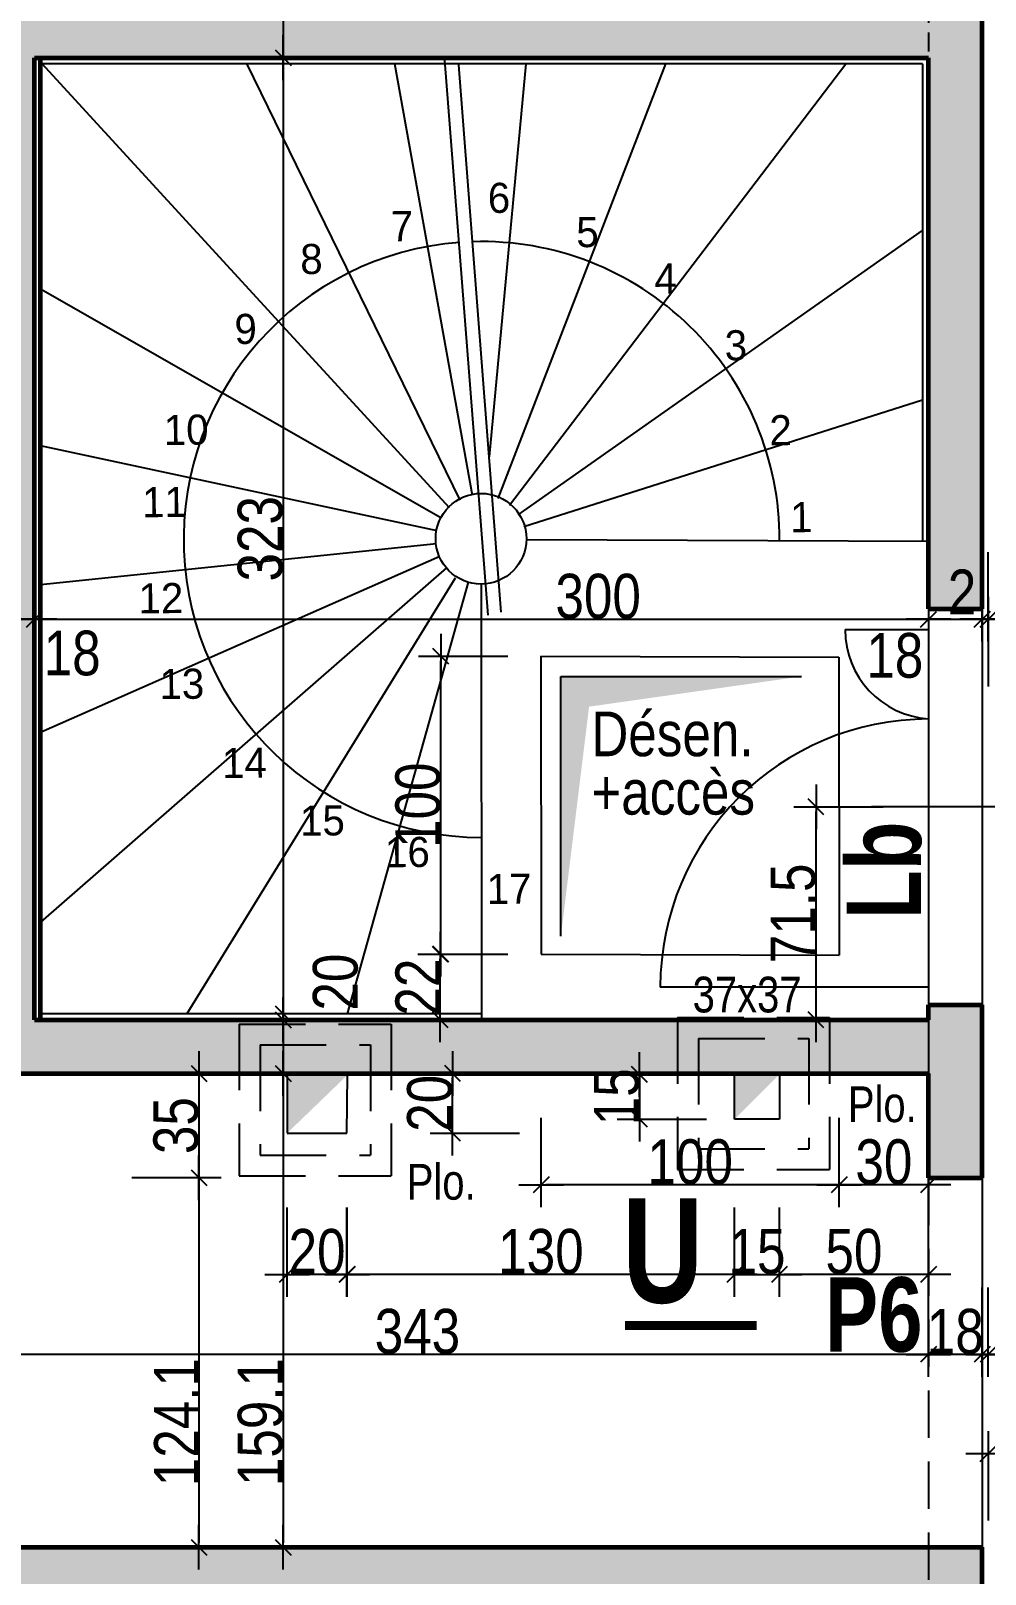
# Model space of a CAD drawing. Header units: millimetres. Extents: x 7120 to 15038, y -9128 to -4928.
# Drawn here: x 10849 to 11170, y -6697 to -6179 of the extents above; entities that cross this region are included whole.
import ezdxf
from ezdxf.enums import TextEntityAlignment as Align

# ---------------------------------------------------------------- set-up
doc = ezdxf.new("R2010")
doc.units = ezdxf.units.MM
doc.linetypes.add('CACHE2', pattern=[4.7625, 3.175, -1.5875])
for name, color, linetype in [('01_cote_gen', 4, 'Continuous'), ('01_linteaux', 2, 'Continuous'), ('01_poch_murs', 253, 'Continuous'), ('01_poch_poteaux', 250, 'Continuous'), ('01_resv', 32, 'Continuous'), ('01_texte', 230, 'Continuous'), ('AA_COTES', 2, 'Continuous')]:
    doc.layers.add(name, color=color, linetype=linetype)
doc.layers.add('01_murs_coup', color=5, linetype='Continuous', lineweight=60)
doc.styles.add('ARIAL NA', font='ARIALN.TTF')
doc.styles.add('Century Gothic', font='GOTHIC.TTF')
doc.styles.add('impact', font='impact.ttf')
doc.styles.add('MATTE_TXT', font='arial.ttf')
doc.styles.add('STYLE2', font='ARIALN.TTF')
doc.dimstyles.new('JB50', dxfattribs={"dimscale": 0.1, "dimtxt": 150, "dimasz": 15, "dimexe": 0.1, "dimexo": 0.1, "dimgap": 0.09, "dimtad": 1, "dimdec": 1, "dimdsep": 46, "dimtxsty": 'STYLE2', "dimblk1": 'BOND_G', "dimblk2": 'BOND_D', "dimsah": 1, "dimcen": 1.5, "dimdle": 0.01, "dimse1": 1, "dimse2": 1, "dimclrd": 4, "dimclre": 2, "dimclrt": 6, "dimazin": 2, "dimtfac": 2.333333, "dimtdec": 1, "dimtix": 1, "dimtmove": 2, "dimatfit": 3, "dimldrblk": 'BOND_G', "dimfxl": 1, "dimtolj": 1, "dimtzin": 0, "dimarcsym": 0})

# ---------------------------------------------------------------- blocks, each defined once
blk = doc.blocks.new('BOND_G')
at = {"layer": 'AA_COTES', "color": 0}
for p, q in [((0, -5), (0, 15)), ((5, 0), (-5, 0)), ((1.77, 1.77), (-1.77, -1.77))]:
    blk.add_line(p, q, dxfattribs=at)
blk = doc.blocks.new('BOND_D')
at = {"layer": 'AA_COTES', "color": 0}
for p, q in [((0, 5), (0, -15)), ((5, 0), (-5, 0)), ((-1.77, -1.77), (1.77, 1.77))]:
    blk.add_line(p, q, dxfattribs=at)
blk = doc.blocks.new('*D30')
at = {"layer": '01_cote_gen', "color": 4, "lineweight": -2, "transparency": 16777216}
blk.add_line((10834.13, -6376.48), (10849.13, -6376.48), dxfattribs=at)
at = {"layer": 'DEFPOINTS', "color": 0}
for p in [(10850.63, -6376.48), (10832.63, -6421.9), (10850.63, -6421.9)]:
    blk.add_point(p, dxfattribs=at)
at = {"layer": '01_cote_gen', "color": 4, "lineweight": -2, "transparency": 16777216, "xscale": 1.5, "yscale": 1.5, "zscale": 1.5, "rotation": 180}
blk.add_blockref('BOND_G', (10832.63, -6376.48), dxfattribs=at)
at = {"layer": '01_cote_gen', "color": 4, "lineweight": -2, "transparency": 16777216, "xscale": 1.5, "yscale": 1.5, "zscale": 1.5}
blk.add_blockref('BOND_D', (10850.63, -6376.48), dxfattribs=at)
at = {"layer": '01_cote_gen', "color": 6, "transparency": 16777216, "insert": (10863.27, -6387.89), "char_height": 15, "attachment_point": 5, "style": 'STYLE2'}
blk.add_mtext('\\A1;18', dxfattribs=at)
blk = doc.blocks.new('*D31')
at = {"layer": '01_cote_gen', "color": 4, "lineweight": -2, "transparency": 16777216}
blk.add_line((10852.13, -6376.48), (11149.13, -6376.48), dxfattribs=at)
at = {"layer": 'DEFPOINTS', "color": 0}
for p in [(10850.63, -6349.44), (11150.63, -6360.62), (11150.63, -6376.48)]:
    blk.add_point(p, dxfattribs=at)
at = {"layer": '01_cote_gen', "color": 4, "lineweight": -2, "transparency": 16777216, "xscale": 1.5, "yscale": 1.5, "zscale": 1.5, "rotation": 180}
blk.add_blockref('BOND_G', (10850.63, -6376.48), dxfattribs=at)
at = {"layer": '01_cote_gen', "color": 4, "lineweight": -2, "transparency": 16777216, "xscale": 1.5, "yscale": 1.5, "zscale": 1.5}
blk.add_blockref('BOND_D', (11150.63, -6376.48), dxfattribs=at)
at = {"layer": '01_cote_gen', "color": 6, "transparency": 16777216, "insert": (11039.78, -6368.81), "char_height": 15, "attachment_point": 5, "style": 'STYLE2'}
blk.add_mtext('\\A1;300', dxfattribs=at)
blk = doc.blocks.new('*D32')
at = {"layer": '01_cote_gen', "color": 4, "lineweight": -2, "transparency": 16777216}
blk.add_line((11152.13, -6376.48), (11167.13, -6376.48), dxfattribs=at)
at = {"layer": 'DEFPOINTS', "color": 0}
for p in [(11150.63, -6350.2), (11168.63, -6350.2), (11168.63, -6376.48)]:
    blk.add_point(p, dxfattribs=at)
at = {"layer": '01_cote_gen', "color": 4, "lineweight": -2, "transparency": 16777216, "xscale": 1.5, "yscale": 1.5, "zscale": 1.5, "rotation": 180}
blk.add_blockref('BOND_G', (11150.63, -6376.48), dxfattribs=at)
at = {"layer": '01_cote_gen', "color": 4, "lineweight": -2, "transparency": 16777216, "xscale": 1.5, "yscale": 1.5, "zscale": 1.5}
blk.add_blockref('BOND_D', (11168.63, -6376.48), dxfattribs=at)
at = {"layer": '01_cote_gen', "color": 6, "transparency": 16777216, "insert": (11139.32, -6388.69), "char_height": 15, "attachment_point": 5, "style": 'STYLE2'}
blk.add_mtext('\\A1;18', dxfattribs=at)
blk = doc.blocks.new('*D33')
at = {"layer": '01_cote_gen', "color": 4, "lineweight": -2, "transparency": 16777216}
for p, q in [((11167.13, -6376.48), (11165.63, -6376.48)), ((11168.63, -6376.48), (11170.63, -6376.48)), ((11172.13, -6376.48), (11173.63, -6376.48))]:
    blk.add_line(p, q, dxfattribs=at)
at = {"layer": 'DEFPOINTS', "color": 0}
for p in [(11168.63, -6344.06), (11170.63, -6344.06), (11170.63, -6376.48)]:
    blk.add_point(p, dxfattribs=at)
at = {"layer": '01_cote_gen', "color": 4, "lineweight": -2, "transparency": 16777216, "xscale": 1.5, "yscale": 1.5, "zscale": 1.5}
blk.add_blockref('BOND_G', (11168.63, -6376.48), dxfattribs=at)
at = {"layer": '01_cote_gen', "color": 4, "lineweight": -2, "transparency": 16777216, "xscale": 1.5, "yscale": 1.5, "zscale": 1.5, "rotation": 180}
blk.add_blockref('BOND_D', (11170.63, -6376.48), dxfattribs=at)
at = {"layer": '01_cote_gen', "color": 6, "transparency": 16777216, "insert": (11161.87, -6367.28), "char_height": 15, "attachment_point": 5, "style": 'STYLE2'}
blk.add_mtext('\\A1;2', dxfattribs=at)
blk = doc.blocks.new('*D34')
at = {"layer": '01_cote_gen', "color": 4, "lineweight": -2, "transparency": 16777216}
blk.add_line((11172.13, -6376.48), (11187.13, -6376.48), dxfattribs=at)
at = {"layer": 'DEFPOINTS', "color": 0}
for p in [(11170.63, -6336.09), (11188.63, -6336.09), (11188.63, -6376.48)]:
    blk.add_point(p, dxfattribs=at)
at = {"layer": '01_cote_gen', "color": 4, "lineweight": -2, "transparency": 16777216, "xscale": 1.5, "yscale": 1.5, "zscale": 1.5, "rotation": 180}
blk.add_blockref('BOND_G', (11170.63, -6376.48), dxfattribs=at)
at = {"layer": '01_cote_gen', "color": 4, "lineweight": -2, "transparency": 16777216, "xscale": 1.5, "yscale": 1.5, "zscale": 1.5}
blk.add_blockref('BOND_D', (11188.63, -6376.48), dxfattribs=at)
at = {"layer": '01_cote_gen', "color": 6, "transparency": 16777216, "insert": (11201.32, -6388.28), "char_height": 15, "attachment_point": 5, "style": 'STYLE2'}
blk.add_mtext('\\A1;18', dxfattribs=at)
blk = doc.blocks.new('*D84')
at = {"layer": '01_cote_gen', "color": 4, "lineweight": -2, "transparency": 16777216}
blk.add_line((11112.9, -6509.44), (11112.9, -6440.94), dxfattribs=at)
at = {"layer": 'DEFPOINTS', "color": 0}
for p in [(11112.9, -6439.44), (11131.49, -6439.44), (11128.32, -6510.94)]:
    blk.add_point(p, dxfattribs=at)
at = {"layer": '01_cote_gen', "color": 4, "lineweight": -2, "transparency": 16777216, "xscale": 1.5, "yscale": 1.5, "zscale": 1.5}
for name, p, rotation in [('BOND_D', (11112.9, -6439.44), 90), ('BOND_G', (11112.9, -6510.94), 270)]:
    blk.add_blockref(name, p, dxfattribs=dict(at, rotation=rotation))
at = {"layer": '01_cote_gen', "color": 6, "transparency": 16777216, "insert": (11105.24, -6475.19), "char_height": 15, "attachment_point": 5, "rotation": 90, "style": 'STYLE2'}
blk.add_mtext('\\A1;71.5', dxfattribs=at)
blk = doc.blocks.new('*D107')
at = {"layer": '01_cote_gen', "color": 4, "lineweight": -2, "transparency": 16777216}
blk.add_line((10905.8, -6530.44), (10905.8, -6562.44), dxfattribs=at)
at = {"layer": 'DEFPOINTS', "color": 0}
for p in [(10779.54, -6528.94), (10779.54, -6563.94), (10905.8, -6563.94)]:
    blk.add_point(p, dxfattribs=at)
at = {"layer": '01_cote_gen', "color": 4, "lineweight": -2, "transparency": 16777216, "xscale": 1.5, "yscale": 1.5, "zscale": 1.5}
for name, p, rotation in [('BOND_G', (10905.8, -6528.94), 90), ('BOND_D', (10905.8, -6563.94), 270)]:
    blk.add_blockref(name, p, dxfattribs=dict(at, rotation=rotation))
at = {"layer": '01_cote_gen', "color": 6, "transparency": 16777216, "insert": (10898.13, -6546.44), "char_height": 15, "attachment_point": 5, "rotation": 90, "style": 'STYLE2'}
blk.add_mtext('\\A1;35', dxfattribs=at)
blk = doc.blocks.new('*D108')
at = {"layer": '01_cote_gen', "color": 4, "lineweight": -2, "transparency": 16777216}
blk.add_line((10934.09, -6510.44), (10934.09, -6527.44), dxfattribs=at)
at = {"layer": 'DEFPOINTS', "color": 0}
for p in [(10955.54, -6508.94), (10934.09, -6528.94), (10955.54, -6528.94)]:
    blk.add_point(p, dxfattribs=at)
at = {"layer": '01_cote_gen', "color": 4, "lineweight": -2, "transparency": 16777216, "xscale": 1.5, "yscale": 1.5, "zscale": 1.5}
for name, p, rotation in [('BOND_G', (10934.09, -6508.94), 90), ('BOND_D', (10934.09, -6528.94), 270)]:
    blk.add_blockref(name, p, dxfattribs=dict(at, rotation=rotation))
at = {"layer": '01_cote_gen', "color": 6, "transparency": 16777216, "insert": (10951.65, -6498.26), "char_height": 15, "attachment_point": 5, "rotation": 90, "style": 'STYLE2'}
blk.add_mtext('\\A1;20', dxfattribs=at)
blk = doc.blocks.new('*D109')
at = {"layer": '01_cote_gen', "color": 4, "lineweight": -2, "transparency": 16777216}
blk.add_line((10934.09, -6189.44), (10934.09, -6509.44), dxfattribs=at)
at = {"layer": 'DEFPOINTS', "color": 0}
for p in [(11150.63, -6187.94), (10934.09, -6510.94), (11048.06, -6510.94)]:
    blk.add_point(p, dxfattribs=at)
at = {"layer": '01_cote_gen', "color": 4, "lineweight": -2, "transparency": 16777216, "xscale": 1.5, "yscale": 1.5, "zscale": 1.5}
for name, p, rotation in [('BOND_G', (10934.09, -6187.94), 90), ('BOND_D', (10934.09, -6510.94), 270)]:
    blk.add_blockref(name, p, dxfattribs=dict(at, rotation=rotation))
at = {"layer": '01_cote_gen', "color": 6, "transparency": 16777216, "insert": (10926.42, -6349.44), "char_height": 15, "attachment_point": 5, "rotation": 90, "style": 'STYLE2'}
blk.add_mtext('\\A1;323', dxfattribs=at)
blk = doc.blocks.new('*D110')
at = {"layer": '01_cote_gen', "color": 4, "lineweight": -2, "transparency": 16777216}
blk.add_line((10934.09, -6171.44), (10934.09, -6186.44), dxfattribs=at)
at = {"layer": 'DEFPOINTS', "color": 0}
for p in [(11150.63, -6169.94), (10934.09, -6187.94), (11150.63, -6187.94)]:
    blk.add_point(p, dxfattribs=at)
at = {"layer": '01_cote_gen', "color": 4, "lineweight": -2, "transparency": 16777216, "xscale": 1.5, "yscale": 1.5, "zscale": 1.5}
for name, p, rotation in [('BOND_G', (10934.09, -6169.94), 90), ('BOND_D', (10934.09, -6187.94), 270)]:
    blk.add_blockref(name, p, dxfattribs=dict(at, rotation=rotation))
at = {"layer": '01_cote_gen', "color": 6, "transparency": 16777216, "insert": (10945.81, -6158.88), "char_height": 15, "attachment_point": 5, "rotation": 90, "style": 'STYLE2'}
blk.add_mtext('\\A1;18', dxfattribs=at)
blk = doc.blocks.new('*D415')
at = {"layer": '01_cote_gen', "color": 4, "lineweight": -2, "transparency": 16777216}
blk.add_line((10934.09, -6530.44), (10934.09, -6686.5), dxfattribs=at)
at = {"layer": 'DEFPOINTS', "color": 0}
for p in [(10921.57, -6528.94), (10929.82, -6688), (10934.09, -6688)]:
    blk.add_point(p, dxfattribs=at)
at = {"layer": '01_cote_gen', "color": 4, "lineweight": -2, "transparency": 16777216, "xscale": 1.5, "yscale": 1.5, "zscale": 1.5}
for name, p, rotation in [('BOND_G', (10934.09, -6528.94), 90), ('BOND_D', (10934.09, -6688), 270)]:
    blk.add_blockref(name, p, dxfattribs=dict(at, rotation=rotation))
at = {"layer": '01_cote_gen', "color": 6, "transparency": 16777216, "insert": (10926.42, -6645.95), "char_height": 15, "attachment_point": 5, "rotation": 90, "style": 'STYLE2'}
blk.add_mtext('\\A1;159.1', dxfattribs=at)
blk = doc.blocks.new('*D416')
at = {"layer": '01_cote_gen', "color": 4, "lineweight": -2, "transparency": 16777216}
blk.add_line((10905.8, -6565.44), (10905.8, -6686.5), dxfattribs=at)
at = {"layer": 'DEFPOINTS', "color": 0}
for p in [(10893.28, -6563.94), (10901.14, -6688), (10905.8, -6688)]:
    blk.add_point(p, dxfattribs=at)
at = {"layer": '01_cote_gen', "color": 4, "lineweight": -2, "transparency": 16777216, "xscale": 1.5, "yscale": 1.5, "zscale": 1.5}
for name, p, rotation in [('BOND_G', (10905.8, -6563.94), 90), ('BOND_D', (10905.8, -6688), 270)]:
    blk.add_blockref(name, p, dxfattribs=dict(at, rotation=rotation))
at = {"layer": '01_cote_gen', "color": 6, "transparency": 16777216, "insert": (10898.26, -6645.98), "char_height": 15, "attachment_point": 5, "rotation": 90, "style": 'STYLE2'}
blk.add_mtext('\\A1;124.1', dxfattribs=at)
blk = doc.blocks.new('*D428')
at = {"layer": '01_cote_gen', "color": 4, "lineweight": -2, "transparency": 16777216}
blk.add_line((11172.13, -6656.54), (11493.13, -6656.54), dxfattribs=at)
at = {"layer": 'DEFPOINTS', "color": 0}
for p in [(11170.63, -6656.54), (11494.63, -6656.54), (11494.63, -6656.54)]:
    blk.add_point(p, dxfattribs=at)
at = {"layer": '01_cote_gen', "color": 4, "lineweight": -2, "transparency": 16777216, "xscale": 1.5, "yscale": 1.5, "zscale": 1.5, "rotation": 180}
blk.add_blockref('BOND_G', (11170.63, -6656.54), dxfattribs=at)
at = {"layer": '01_cote_gen', "color": 4, "lineweight": -2, "transparency": 16777216, "xscale": 1.5, "yscale": 1.5, "zscale": 1.5}
blk.add_blockref('BOND_D', (11494.63, -6656.54), dxfattribs=at)
at = {"layer": '01_cote_gen', "color": 6, "transparency": 16777216, "insert": (11332.63, -6648.87), "char_height": 15, "attachment_point": 5, "style": 'STYLE2'}
blk.add_mtext('\\A1;324', dxfattribs=at)
blk = doc.blocks.new('*D431')
at = {"layer": '01_cote_gen', "color": 4, "lineweight": -2, "transparency": 16777216}
blk.add_line((11497.13, -6623.23), (11172.13, -6623.23), dxfattribs=at)
at = {"layer": 'DEFPOINTS', "color": 0}
for p in [(11498.63, -6589.45), (11170.63, -6600.67), (11170.63, -6623.23)]:
    blk.add_point(p, dxfattribs=at)
at = {"layer": '01_cote_gen', "color": 4, "lineweight": -2, "transparency": 16777216, "xscale": 1.5, "yscale": 1.5, "zscale": 1.5, "rotation": 180}
blk.add_blockref('BOND_D', (11170.63, -6623.23), dxfattribs=at)
at = {"layer": '01_cote_gen', "color": 4, "lineweight": -2, "transparency": 16777216, "xscale": 1.5, "yscale": 1.5, "zscale": 1.5}
blk.add_blockref('BOND_G', (11498.63, -6623.23), dxfattribs=at)
at = {"layer": '01_cote_gen', "color": 6, "transparency": 16777216, "insert": (11334.63, -6615.56), "char_height": 15, "attachment_point": 5, "style": 'STYLE2'}
blk.add_mtext('\\A1;328', dxfattribs=at)
blk = doc.blocks.new('*D432')
at = {"layer": '01_cote_gen', "color": 4, "lineweight": -2, "transparency": 16777216}
blk.add_line((11167.13, -6623.23), (11152.13, -6623.23), dxfattribs=at)
at = {"layer": 'DEFPOINTS', "color": 0}
for p in [(11150.63, -6563.94), (11168.63, -6585.3), (11150.63, -6623.23)]:
    blk.add_point(p, dxfattribs=at)
at = {"layer": '01_cote_gen', "color": 4, "lineweight": -2, "transparency": 16777216, "xscale": 1.5, "yscale": 1.5, "zscale": 1.5, "rotation": 180}
blk.add_blockref('BOND_D', (11150.63, -6623.23), dxfattribs=at)
at = {"layer": '01_cote_gen', "color": 4, "lineweight": -2, "transparency": 16777216, "xscale": 1.5, "yscale": 1.5, "zscale": 1.5}
blk.add_blockref('BOND_G', (11168.63, -6623.23), dxfattribs=at)
at = {"layer": '01_cote_gen', "color": 6, "transparency": 16777216, "insert": (11159.63, -6615.56), "char_height": 15, "attachment_point": 5, "style": 'STYLE2'}
blk.add_mtext('\\A1;18', dxfattribs=at)
blk = doc.blocks.new('*D433')
at = {"layer": '01_cote_gen', "color": 4, "lineweight": -2, "transparency": 16777216}
blk.add_line((11149.13, -6623.23), (10809.13, -6623.23), dxfattribs=at)
at = {"layer": 'DEFPOINTS', "color": 0}
for p in [(10807.63, -6563.94), (11150.63, -6563.94), (10807.63, -6623.23)]:
    blk.add_point(p, dxfattribs=at)
at = {"layer": '01_cote_gen', "color": 4, "lineweight": -2, "transparency": 16777216, "xscale": 1.5, "yscale": 1.5, "zscale": 1.5, "rotation": 180}
blk.add_blockref('BOND_D', (10807.63, -6623.23), dxfattribs=at)
at = {"layer": '01_cote_gen', "color": 4, "lineweight": -2, "transparency": 16777216, "xscale": 1.5, "yscale": 1.5, "zscale": 1.5}
blk.add_blockref('BOND_G', (11150.63, -6623.23), dxfattribs=at)
at = {"layer": '01_cote_gen', "color": 6, "transparency": 16777216, "insert": (10979.13, -6615.56), "char_height": 15, "attachment_point": 5, "style": 'STYLE2'}
blk.add_mtext('\\A1;343', dxfattribs=at)
blk = doc.blocks.new('*D606')
at = {"layer": '01_cote_gen', "color": 4, "lineweight": -2, "transparency": 16777216}
blk.add_line((10986.79, -6509.44), (10986.79, -6490.42), dxfattribs=at)
at = {"layer": 'DEFPOINTS', "color": 0}
for p in [(10986.79, -6488.92), (11242.13, -6488.92), (11242.06, -6510.94)]:
    blk.add_point(p, dxfattribs=at)
at = {"layer": '01_cote_gen', "color": 4, "lineweight": -2, "transparency": 16777216, "xscale": 1.5, "yscale": 1.5, "zscale": 1.5}
for name, p, rotation in [('BOND_D', (10986.79, -6488.92), 90), ('BOND_G', (10986.79, -6510.94), 270)]:
    blk.add_blockref(name, p, dxfattribs=dict(at, rotation=rotation))
at = {"layer": '01_cote_gen', "color": 6, "transparency": 16777216, "insert": (10979.25, -6499.93), "char_height": 15, "attachment_point": 5, "rotation": 90, "style": 'STYLE2'}
blk.add_mtext('\\A1;22', dxfattribs=at)
blk = doc.blocks.new('*D607')
at = {"layer": '01_cote_gen', "color": 4, "lineweight": -2, "transparency": 16777216}
blk.add_line((10986.99, -6487.38), (10986.99, -6390.38), dxfattribs=at)
at = {"layer": 'DEFPOINTS', "color": 0}
for p in [(10986.99, -6388.88), (11233, -6388.88), (11233.14, -6488.88)]:
    blk.add_point(p, dxfattribs=at)
at = {"layer": '01_cote_gen', "color": 4, "lineweight": -2, "transparency": 16777216, "xscale": 1.5, "yscale": 1.5, "zscale": 1.5}
for name, p, rotation in [('BOND_D', (10986.99, -6388.88), 90), ('BOND_G', (10986.99, -6488.88), 270)]:
    blk.add_blockref(name, p, dxfattribs=dict(at, rotation=rotation))
at = {"layer": '01_cote_gen', "color": 6, "transparency": 16777216, "insert": (10979.32, -6438.88), "char_height": 15, "attachment_point": 5, "rotation": 90, "style": 'STYLE2'}
blk.add_mtext('\\A1;100', dxfattribs=at)
blk = doc.blocks.new('*D608')
at = {"layer": '01_cote_gen', "color": 4, "lineweight": -2, "transparency": 16777216}
blk.add_line((11149.13, -6566.31), (11122.17, -6566.31), dxfattribs=at)
at = {"layer": 'DEFPOINTS', "color": 0}
for p in [(11120.67, -6489.24), (11150.63, -6528.94), (11120.67, -6566.31)]:
    blk.add_point(p, dxfattribs=at)
at = {"layer": '01_cote_gen', "color": 4, "lineweight": -2, "transparency": 16777216, "xscale": 1.5, "yscale": 1.5, "zscale": 1.5, "rotation": 180}
blk.add_blockref('BOND_D', (11120.67, -6566.31), dxfattribs=at)
at = {"layer": '01_cote_gen', "color": 4, "lineweight": -2, "transparency": 16777216, "xscale": 1.5, "yscale": 1.5, "zscale": 1.5}
blk.add_blockref('BOND_G', (11150.63, -6566.31), dxfattribs=at)
at = {"layer": '01_cote_gen', "color": 6, "transparency": 16777216, "insert": (11135.65, -6558.64), "char_height": 15, "attachment_point": 5, "style": 'STYLE2'}
blk.add_mtext('\\A1;30', dxfattribs=at)
blk = doc.blocks.new('*D609')
at = {"layer": '01_cote_gen', "color": 4, "lineweight": -2, "transparency": 16777216}
blk.add_line((11119.17, -6566.31), (11022.17, -6566.31), dxfattribs=at)
at = {"layer": 'DEFPOINTS', "color": 0}
for p in [(11020.67, -6486.73), (11120.67, -6486.59), (11020.67, -6566.31)]:
    blk.add_point(p, dxfattribs=at)
at = {"layer": '01_cote_gen', "color": 4, "lineweight": -2, "transparency": 16777216, "xscale": 1.5, "yscale": 1.5, "zscale": 1.5, "rotation": 180}
blk.add_blockref('BOND_D', (11020.67, -6566.31), dxfattribs=at)
at = {"layer": '01_cote_gen', "color": 4, "lineweight": -2, "transparency": 16777216, "xscale": 1.5, "yscale": 1.5, "zscale": 1.5}
blk.add_blockref('BOND_G', (11120.67, -6566.31), dxfattribs=at)
at = {"layer": '01_cote_gen', "color": 6, "transparency": 16777216, "insert": (11070.67, -6558.64), "char_height": 15, "attachment_point": 5, "style": 'STYLE2'}
blk.add_mtext('\\A1;100', dxfattribs=at)
blk = doc.blocks.new('*D696')
at = {"layer": '01_cote_gen', "color": 4, "lineweight": -2, "transparency": 16777216}
blk.add_line((11149.13, -6596.41), (11102.08, -6596.41), dxfattribs=at)
at = {"layer": 'DEFPOINTS', "color": 0}
for p in [(11100.58, -6538.55), (11150.63, -6538.55), (11100.58, -6596.41)]:
    blk.add_point(p, dxfattribs=at)
at = {"layer": '01_cote_gen', "color": 4, "lineweight": -2, "transparency": 16777216, "xscale": 1.5, "yscale": 1.5, "zscale": 1.5, "rotation": 180}
blk.add_blockref('BOND_D', (11100.58, -6596.41), dxfattribs=at)
at = {"layer": '01_cote_gen', "color": 4, "lineweight": -2, "transparency": 16777216, "xscale": 1.5, "yscale": 1.5, "zscale": 1.5}
blk.add_blockref('BOND_G', (11150.63, -6596.41), dxfattribs=at)
at = {"layer": '01_cote_gen', "color": 6, "transparency": 16777216, "insert": (11125.61, -6588.74), "char_height": 15, "attachment_point": 5, "style": 'STYLE2'}
blk.add_mtext('\\A1;50', dxfattribs=at)
blk = doc.blocks.new('*D697')
at = {"layer": '01_cote_gen', "color": 4, "lineweight": -2, "transparency": 16777216}
for p, q in [((11084.08, -6596.41), (11082.58, -6596.41)), ((11085.58, -6596.41), (11100.58, -6596.41)), ((11102.08, -6596.41), (11103.58, -6596.41))]:
    blk.add_line(p, q, dxfattribs=at)
at = {"layer": 'DEFPOINTS', "color": 0}
for p in [(11085.58, -6544.28), (11100.58, -6544.28), (11100.58, -6596.41)]:
    blk.add_point(p, dxfattribs=at)
at = {"layer": '01_cote_gen', "color": 4, "lineweight": -2, "transparency": 16777216, "xscale": 1.5, "yscale": 1.5, "zscale": 1.5}
blk.add_blockref('BOND_G', (11085.58, -6596.41), dxfattribs=at)
at = {"layer": '01_cote_gen', "color": 4, "lineweight": -2, "transparency": 16777216, "xscale": 1.5, "yscale": 1.5, "zscale": 1.5, "rotation": 180}
blk.add_blockref('BOND_D', (11100.58, -6596.41), dxfattribs=at)
at = {"layer": '01_cote_gen', "color": 6, "transparency": 16777216, "insert": (11093.08, -6588.74), "char_height": 15, "attachment_point": 5, "style": 'STYLE2'}
blk.add_mtext('\\A1;15', dxfattribs=at)
blk = doc.blocks.new('*D698')
at = {"layer": '01_cote_gen', "color": 4, "lineweight": -2, "transparency": 16777216}
blk.add_line((11084.08, -6596.41), (10957.06, -6596.41), dxfattribs=at)
at = {"layer": 'DEFPOINTS', "color": 0}
for p in [(10955.56, -6539.16), (11085.58, -6544.28), (10955.56, -6596.41)]:
    blk.add_point(p, dxfattribs=at)
at = {"layer": '01_cote_gen', "color": 4, "lineweight": -2, "transparency": 16777216, "xscale": 1.5, "yscale": 1.5, "zscale": 1.5, "rotation": 180}
blk.add_blockref('BOND_D', (10955.56, -6596.41), dxfattribs=at)
at = {"layer": '01_cote_gen', "color": 4, "lineweight": -2, "transparency": 16777216, "xscale": 1.5, "yscale": 1.5, "zscale": 1.5}
blk.add_blockref('BOND_G', (11085.58, -6596.41), dxfattribs=at)
at = {"layer": '01_cote_gen', "color": 6, "transparency": 16777216, "insert": (11020.57, -6588.74), "char_height": 15, "attachment_point": 5, "style": 'STYLE2'}
blk.add_mtext('\\A1;130', dxfattribs=at)
blk = doc.blocks.new('*D699')
at = {"layer": '01_cote_gen', "color": 4, "lineweight": -2, "transparency": 16777216}
blk.add_line((10953.96, -6596.41), (10936.92, -6596.41), dxfattribs=at)
at = {"layer": 'DEFPOINTS', "color": 0}
for p in [(10935.42, -6548.96), (10955.46, -6548.96), (10935.42, -6596.41)]:
    blk.add_point(p, dxfattribs=at)
at = {"layer": '01_cote_gen', "color": 4, "lineweight": -2, "transparency": 16777216, "xscale": 1.5, "yscale": 1.5, "zscale": 1.5, "rotation": 180}
blk.add_blockref('BOND_D', (10935.42, -6596.41), dxfattribs=at)
at = {"layer": '01_cote_gen', "color": 4, "lineweight": -2, "transparency": 16777216, "xscale": 1.5, "yscale": 1.5, "zscale": 1.5}
blk.add_blockref('BOND_G', (10955.46, -6596.41), dxfattribs=at)
at = {"layer": '01_cote_gen', "color": 6, "transparency": 16777216, "insert": (10945.44, -6588.74), "char_height": 15, "attachment_point": 5, "style": 'STYLE2'}
blk.add_mtext('\\A1;20', dxfattribs=at)
blk = doc.blocks.new('*D700')
at = {"layer": '01_cote_gen', "color": 4, "lineweight": -2, "transparency": 16777216}
for p, q in [((11053.63, -6527.78), (11053.63, -6526.28)), ((11053.63, -6529.28), (11053.63, -6544.28)), ((11053.63, -6545.78), (11053.63, -6547.28))]:
    blk.add_line(p, q, dxfattribs=at)
at = {"layer": 'DEFPOINTS', "color": 0}
for p in [(11085.58, -6529.28), (11053.63, -6544.28), (11085.58, -6544.28)]:
    blk.add_point(p, dxfattribs=at)
at = {"layer": '01_cote_gen', "color": 4, "lineweight": -2, "transparency": 16777216, "xscale": 1.5, "yscale": 1.5, "zscale": 1.5}
for name, p, rotation in [('BOND_G', (11053.63, -6529.28), 270), ('BOND_D', (11053.63, -6544.28), 90)]:
    blk.add_blockref(name, p, dxfattribs=dict(at, rotation=rotation))
at = {"layer": '01_cote_gen', "color": 6, "transparency": 16777216, "insert": (11045.96, -6536.78), "char_height": 15, "attachment_point": 5, "rotation": 90, "style": 'STYLE2'}
blk.add_mtext('\\A1;15', dxfattribs=at)
blk = doc.blocks.new('*D701')
at = {"layer": '01_cote_gen', "color": 4, "lineweight": -2, "transparency": 16777216}
blk.add_line((10990.93, -6547.46), (10990.93, -6530.44), dxfattribs=at)
at = {"layer": 'DEFPOINTS', "color": 0}
for p in [(10948.25, -6528.94), (10990.93, -6528.94), (10955.46, -6548.96)]:
    blk.add_point(p, dxfattribs=at)
at = {"layer": '01_cote_gen', "color": 4, "lineweight": -2, "transparency": 16777216, "xscale": 1.5, "yscale": 1.5, "zscale": 1.5}
for name, p, rotation in [('BOND_D', (10990.93, -6528.94), 90), ('BOND_G', (10990.93, -6548.96), 270)]:
    blk.add_blockref(name, p, dxfattribs=dict(at, rotation=rotation))
at = {"layer": '01_cote_gen', "color": 6, "transparency": 16777216, "insert": (10983.27, -6538.95), "char_height": 15, "attachment_point": 5, "rotation": 90, "style": 'STYLE2'}
blk.add_mtext('\\A1;20', dxfattribs=at)

msp = doc.modelspace()

# ---------------------------------------------------------------- hatches: boundary and pattern name
at = {"layer": '01_poch_murs'}
h = msp.add_hatch(color=256, dxfattribs=at)
h.dxf.hatch_style = 1
h.paths.add_polyline_path([(9867.63, -5836.96), (9756.63, -5836.96), (9756.63, -5852.96), (9867.63, -5852.96)])
h.paths.add_polyline_path([(10150.63, -5836.96), (9964.63, -5836.96), (9964.63, -5852.96), (10150.63, -5852.96)])
h.paths.add_polyline_path([(10464.63, -5836.96), (10342.63, -5836.96), (10342.63, -5852.96), (10464.63, -5852.96)])
h.paths.add_polyline_path([(10847.63, -5836.96), (10656.63, -5836.96), (10656.63, -5852.96), (10847.63, -5852.96)], flags=17)
h.paths.add_polyline_path([(11168.63, -5836.96), (11039.63, -5836.96), (11039.63, -5852.96), (11150.63, -5852.96), (11150.63, -6169.94), (10832.63, -6169.94), (10832.63, -6510.94), (10789.63, -6510.94), (10789.63, -6545.94), (10409.63, -6545.94), (10409.63, -6563.94), (10807.63, -6563.94), (10807.63, -6528.94), (11150.63, -6528.94), (11150.63, -6563.94), (11150.63, -6505.94), (11150.63, -6510.94), (10850.63, -6510.94), (10850.63, -6187.94), (11150.63, -6187.94), (11150.63, -6372.94), (11168.63, -6372.94)])
h.paths.add_polyline_path([(10307.63, -6545.94), (9820.63, -6545.94), (9820.63, -6563.94), (10167.63, -6563.94), (10167.63, -6569), (10185.63, -6569), (10185.63, -6563.94), (10307.63, -6563.94)])
h = msp.add_hatch(color=256, dxfattribs=at)
h.dxf.hatch_style = 1
h.paths.add_polyline_path([(9520.63, -7400.96), (9436.63, -7400.96), (9436.63, -7416.96), (9520.63, -7416.96)])
h.paths.add_polyline_path([(9904.63, -7400.96), (9712.63, -7400.96), (9712.63, -7416.96), (9904.63, -7416.96)])
h.paths.add_polyline_path([(10221.63, -7400.96), (10185.63, -7400.96), (10185.63, -6706), (10433.63, -6706), (10433.63, -6688), (10185.63, -6688), (10185.63, -6671), (10167.63, -6671), (10167.63, -7400.96), (10096.63, -7400.96), (10096.63, -7416.96), (10221.63, -7416.96)])
h.paths.add_polyline_path([(11168.63, -6688), (10535.63, -6688), (10535.63, -6706), (11150.63, -6706), (11150.63, -7400.96), (11048.63, -7400.96), (11048.63, -7416.96), (11168.63, -7416.96)])
h.paths.add_polyline_path([(10648.63, -7400.96), (10413.63, -7400.96), (10413.63, -7416.96), (10626.63, -7416.96), (10626.63, -7636.96), (10646.63, -7636.96), (10646.63, -7416.96), (10648.63, -7416.96)])
h.paths.add_polyline_path([(10776.63, -7400.96), (10745.63, -7400.96)], flags=17)
at = {"layer": '01_poch_poteaux'}
h = msp.add_hatch(color=256, dxfattribs=at)
h.dxf.hatch_style = 1
h.paths.add_polyline_path([(11168.63, -6505.94), (11150.63, -6505.94), (11150.63, -6510.94), (11150.63, -6528.94), (11150.63, -6563.94), (11168.63, -6563.94)])

# ---------------------------------------------------------------- linework, layer by layer
at = {"layer": '01_cote_gen'}
msp.add_line((10853.08, -6189.94), (11148.63, -6189.94), dxfattribs=at)
at = {"layer": '01_linteaux', "linetype": 'CACHE2', "ltscale": 2}
msp.add_line((11150.63, -6169.94), (11150.63, -6187.94), dxfattribs=at)
at = {"layer": '01_linteaux'}
for p, q in [((10852.63, -6508.94), (10852.63, -6189.93)), ((10989.89, -6339.05), (10853.08, -6189.94)), ((10993.43, -6336.43), (10921.89, -6189.95)), ((10997.58, -6334.96), (10971.55, -6189.96)), ((10988.21, -6188.83), (11002.73, -6375.14)), ((10992.86, -6190.39), (11007.16, -6374.06)), ((11003.28, -6321.91), (11015.61, -6189.97)), ((11006.24, -6335.87), (11062.44, -6189.98)), ((11010, -6338.14), (11122.85, -6190)), ((11148.63, -6190), (11148.63, -6350.21)), ((11012.96, -6341.39), (11148.63, -6245.93)), ((10986.99, -6342.44), (10852.63, -6265.6)), ((11014.85, -6345.37), (11148.63, -6302.82)), ((10985.77, -6346.73), (10852.63, -6318.29)), ((10985.55, -6351.13), (10852.63, -6364.95)), ((11015.79, -6349.73), (11150.62, -6350.21)), ((10986.62, -6355.41), (10852.63, -6414.45)), ((10988.88, -6359.19), (10852.63, -6478.15)), ((10991.78, -6362.68), (10901.76, -6508.94)), ((10996.13, -6364.03), (10955.54, -6508.94)), ((11000.48, -6364.68), (11000.68, -6511.04)), ((11150.63, -6372.94), (11150.63, -6505.94)), ((11168.63, -6372.94), (11168.63, -6505.94)), ((11122.63, -6379.94), (11150.63, -6379.94)), ((11020.53, -6388.88), (11120.53, -6389.24)), ((11020.53, -6388.88), (11020.67, -6488.88)), ((11120.53, -6389.24), (11120.67, -6489.24)), ((11191.11, -6439.44), (11131.49, -6439.44)), ((11020.67, -6488.88), (11120.67, -6489.24)), ((11150.63, -6499.94), (11060.63, -6499.94)), ((11000.68, -6508.94), (10852.63, -6508.94)), ((11168.63, -6563.94), (11168.63, -6688))]:
    msp.add_line(p, q, dxfattribs=at)
at = {"layer": '01_linteaux', "linetype": 'CACHE2', "ltscale": 7}
for p, q in [((11066.43, -6510.18), (11117.43, -6510.18)), ((11066.43, -6510.18), (11066.43, -6561.18)), ((11117.43, -6510.18), (11117.43, -6561.18)), ((10919.32, -6512.35), (10970.32, -6512.35)), ((10919.32, -6512.35), (10919.32, -6563.35)), ((10970.32, -6512.35), (10970.32, -6563.35)), ((11073.43, -6517.18), (11110.43, -6517.18)), ((11073.43, -6517.18), (11073.43, -6554.18)), ((11110.43, -6517.18), (11110.43, -6554.18)), ((10926.32, -6519.35), (10963.32, -6519.35)), ((10926.32, -6519.35), (10926.32, -6556.35)), ((10963.32, -6519.35), (10963.32, -6556.35)), ((10926.32, -6556.35), (10963.32, -6556.35)), ((11073.43, -6554.18), (11110.43, -6554.18)), ((10919.32, -6563.35), (10970.32, -6563.35)), ((11066.43, -6561.18), (11117.43, -6561.18))]:
    msp.add_line(p, q, dxfattribs=at)
at = {"layer": '01_linteaux', "linetype": 'CACHE2', "ltscale": 5}
msp.add_line((11150.63, -6563.94), (11150.63, -6706), dxfattribs=at)
at = {"layer": '01_linteaux'}
msp.add_circle((11000.47, -6349.44), 15.22, dxfattribs=at)
for centre, radius, start, end in [((11000.68, -6349.68), 100, 94.2458, 270.0007), ((11000.68, -6349.68), 100, 359.8059, 91.6633), ((11152.63, -6379.94), 30, 180, 266.1774), ((11150.63, -6499.94), 90, 90, 180)]:
    msp.add_arc(centre, radius, start, end, dxfattribs=at)
at = {"layer": '01_murs_coup'}
for p, q in [((11168.63, -6372.94), (11168.63, -5836.96)), ((10850.63, -6510.94), (10850.63, -6187.94)), ((10850.63, -6187.94), (11150.63, -6187.94)), ((10850.63, -6510.94), (10850.63, -6187.94)), ((10852.63, -6510.94), (10852.63, -6187.94)), ((11150.63, -6372.94), (11150.63, -6187.94)), ((11150.63, -6372.94), (11168.63, -6372.94)), ((11150.63, -6372.94), (11168.63, -6372.94)), ((11150.63, -6510.94), (11150.63, -6505.94)), ((11150.63, -6505.94), (11168.63, -6505.94)), ((11168.63, -6563.94), (11168.63, -6505.94)), ((10850.63, -6510.94), (11150.63, -6510.94)), ((10807.63, -6528.94), (11150.63, -6528.94)), ((11150.63, -6563.94), (11150.63, -6528.94)), ((11150.63, -6563.94), (11168.63, -6563.94)), ((10535.63, -6688), (11168.63, -6688)), ((11168.63, -7416.96), (11168.63, -6688))]:
    msp.add_line(p, q, dxfattribs=at)
at = {"layer": '01_poch_murs'}
for p, q in [((11027.26, -6482.86), (11027.26, -6395.66)), ((11027.26, -6395.66), (11107.98, -6395.66))]:
    msp.add_line(p, q, dxfattribs=at)
for points in [[(11027.26, -6482.86), (11027.26, -6395.66), (11036.73, -6405.8)], [(11027.26, -6395.66), (11107.98, -6395.66), (11036.73, -6405.8)]]:
    msp.add_solid(points, dxfattribs=at)
at = {"layer": '01_resv'}
for p, q in [((10935.42, -6529.21), (10935.42, -6548.96)), ((10955.67, -6529.36), (10935.42, -6529.21)), ((10935.42, -6529.21), (10935.42, -6548.96)), ((10955.46, -6548.96), (10955.67, -6529.36)), ((11085.58, -6544.28), (11085.58, -6529.28)), ((11085.58, -6529.28), (11100.58, -6529.28)), ((11100.58, -6529.28), (11100.58, -6544.28)), ((11100.58, -6544.28), (11085.58, -6544.28)), ((10935.42, -6548.96), (10955.46, -6548.96))]:
    msp.add_line(p, q, dxfattribs=at)
for points in [[(10935.42, -6548.96), (10935.42, -6529.21), (10955.67, -6529.42)], [(11085.58, -6544.28), (11085.58, -6529.28), (11100.58, -6529.28)]]:
    msp.add_solid(points, dxfattribs=at)
at = {"layer": '01_texte'}
msp.add_line((11150.63, -6510.94), (11150.63, -6528.94), dxfattribs=at)
at = {"layer": '01_texte', "const_width": 3}
msp.add_lwpolyline([(11092.98, -6613.54), (11048.73, -6613.54)], dxfattribs=at)

# ---------------------------------------------------------------- texts
at = {"layer": '01_linteaux', "style": 'Century Gothic'}
msp.add_text('10', height=10.106, rotation=0.6107, dxfattribs=at).set_placement((10894.04, -6317.99))
at = {"layer": '01_linteaux', "char_height": 10.1056, "attachment_point": 1, "rotation": 0.6107, "line_spacing_factor": 1.026243, "style": 'Century Gothic'}
for s, insert, width in [('\\pt3.6249,7.0931,10.641,14.188;6', (11002.68, -6229.98), 7.8204), ('\\pt3.6249,7.0931,10.641,14.188;7', (10970.13, -6239.48), 7.8204), ('\\pt3.6249,7.0931,10.641;5', (11032.36, -6241.48), 7.8204), ('\\pt3.6249,7.0931,10.641,14.188,17.735;8', (10939.74, -6250.51), 17.3034), ('\\pt3.6249,7.2568,10.641,14.188;4', (11058.57, -6257.07), 7.8204), ('\\pt3.6249,7.0931,10.641,14.188,17.735,21.282;9', (10917.67, -6273.98), 7.8204), ('\\pt3.6249,6.6525,9.9793,13.309,16.634;3', (11082.17, -6279.48), 7.8204), ('\\pt3.6249,7.2568,10.682,14.249;2', (11097.17, -6307.98), 7.8204), ('\\pt3.6249,7.0931,10.641,14.188,17.735,21.282;11', (10886.67, -6332.14), 15.6407), ('\\pt3.6249,7.2568,10.682;1', (11104.17, -6337.17), 7.8204), ('\\pt3.6249,7.0931,10.641,14.188,17.735,21.282;12', (10885.48, -6364.42), 15.6407), ('\\pt3.6249,7.0931,10.641,14.188,17.735,21.282;13', (10892.49, -6393.17), 15.6407), ('\\pt3.6249,7.0931,10.641,14.188,17.735,21.282;14', (10913.49, -6419.7), 15.6407), ('\\pt3.6249,7.0931,10.641,14.188,17.735,21.282;15', (10939.67, -6439.04), 15.6407), ('\\pt3.6249,7.0931,10.641,14.188,17.735,21.282;16', (10968.19, -6449.64), 15.6407), ('\\pt3.6249,7.4448,11.167,14.886,18.615;17', (11002.32, -6461.97), 15.6407)]:
    msp.add_mtext(s, dxfattribs=dict(at, insert=insert, width=width))
at = {"layer": '01_resv', "style": 'MATTE_TXT', "width": 0.8}
for s, p in [('37x37', (11071.48, -6512.04)), ('Plo.', (11123.57, -6548.87)), ('Plo.', (10975.56, -6574.9))]:
    msp.add_text(s, height=12, dxfattribs=at).set_placement(p, align=Align.BOTTOM_LEFT)
at = {"layer": '01_texte', "style": 'ARIAL NA'}
for s, p in [('Désen. ', (11037.49, -6422.43)), ('+accès', (11037.49, -6442.03))]:
    msp.add_text(s, height=15, dxfattribs=at).set_placement(p)
at = {"layer": '01_texte', "style": 'impact'}
for s, height, rotation, p in [('Lb', 25, 90, (11155.63, -6460.72)), ('U', 35, 0, (11061.43, -6616.39))]:
    msp.add_text(s, height=height, rotation=rotation, dxfattribs=at).set_placement(p, align=Align.BOTTOM_CENTER)
msp.add_text('P6', height=25, dxfattribs=at).set_placement((11132.24, -6629.84), align=Align.BOTTOM_CENTER)

# ---------------------------------------------------------------- dimensions: what is measured, and where the dimension line sits
at = {"layer": '01_cote_gen'}
for base, p1, p2, picture, middle in [((10934.09, -6187.94), (11150.63, -6169.94), (11150.63, -6187.94), '*D110', (10945.81, -6158.88)), ((10934.09, -6528.94), (10955.54, -6508.94), (10955.54, -6528.94), '*D108', (10951.65, -6498.26)), ((10934.09, -6688), (10921.57, -6528.94), (10929.82, -6688), '*D415', (10926.42, -6645.95)), ((10905.8, -6688), (10893.28, -6563.94), (10901.14, -6688), '*D416', (10898.26, -6645.98))]:
    dim = msp.add_linear_dim(base=base, p1=p1, p2=p2, angle=90, dimstyle='JB50', dxfattribs=at)
    dim.commit()
    dim.dimension.update_dxf_attribs({"geometry": picture, "text_midpoint": middle, "dimtype": 160})
for base, p1, p2, picture, middle in [((10934.09, -6510.94), (11150.63, -6187.94), (11048.06, -6510.94), '*D109', (10926.42, -6349.44)), ((10986.99, -6388.88), (11233.14, -6488.88), (11233, -6388.88), '*D607', (10979.32, -6438.88)), ((11112.9, -6439.44), (11128.32, -6510.94), (11131.49, -6439.44), '*D84', (11105.24, -6475.19)), ((10986.79, -6488.92), (11242.06, -6510.94), (11242.13, -6488.92), '*D606', (10979.25, -6499.93)), ((10905.8, -6563.94), (10779.54, -6528.94), (10779.54, -6563.94), '*D107', (10898.13, -6546.44)), ((10990.93, -6528.94), (10955.46, -6548.96), (10948.25, -6528.94), '*D701', (10983.27, -6538.95)), ((11053.63, -6544.28), (11085.58, -6529.28), (11085.58, -6544.28), '*D700', (11045.96, -6536.78))]:
    dim = msp.add_linear_dim(base=base, p1=p1, p2=p2, angle=90, dimstyle='JB50', dxfattribs=at)
    dim.commit()
    dim.dimension.update_dxf_attribs({"geometry": picture, "text_midpoint": middle})
for base, p1, p2, picture, middle in [((11188.63, -6376.48), (11170.63, -6336.09), (11188.63, -6336.09), '*D34', (11201.32, -6388.28)), ((11170.63, -6376.48), (11168.63, -6344.06), (11170.63, -6344.06), '*D33', (11161.87, -6367.28)), ((11150.63, -6376.48), (10850.63, -6349.44), (11150.63, -6360.62), '*D31', (11039.78, -6368.81)), ((11168.63, -6376.48), (11150.63, -6350.2), (11168.63, -6350.2), '*D32', (11139.32, -6388.69)), ((10850.63, -6376.48), (10832.63, -6421.9), (10850.63, -6421.9), '*D30', (10863.27, -6387.89))]:
    dim = msp.add_linear_dim(base=base, p1=p1, p2=p2, dimstyle='JB50', dxfattribs=at)
    dim.commit()
    dim.dimension.update_dxf_attribs({"geometry": picture, "text_midpoint": middle, "dimtype": 160})
for base, p1, p2, picture, middle in [((11020.67, -6566.31), (11120.67, -6486.59), (11020.67, -6486.73), '*D609', (11070.67, -6558.64)), ((11120.67, -6566.31), (11150.63, -6528.94), (11120.67, -6489.24), '*D608', (11135.65, -6558.64)), ((10955.56, -6596.41), (11085.58, -6544.28), (10955.56, -6539.16), '*D698', (11020.57, -6588.74)), ((11100.5829, -6596.4105), (11150.6275, -6538.5519), (11100.5829, -6538.5519), '*D696', (11125.6052, -6588.743)), ((11100.58, -6596.41), (11085.58, -6544.28), (11100.58, -6544.28), '*D697', (11093.08, -6588.74)), ((10935.42, -6596.41), (10955.46, -6548.96), (10935.42, -6548.96), '*D699', (10945.44, -6588.74)), ((10807.63, -6623.23), (11150.63, -6563.94), (10807.63, -6563.94), '*D433', (10979.13, -6615.56)), ((11150.63, -6623.23), (11168.63, -6585.3), (11150.63, -6563.94), '*D432', (11159.63, -6615.56)), ((11170.63, -6623.23), (11498.63, -6589.45), (11170.63, -6600.67), '*D431', (11334.63, -6615.56)), ((11494.63, -6656.54), (11170.63, -6656.54), (11494.63, -6656.54), '*D428', (11332.63, -6648.87))]:
    dim = msp.add_linear_dim(base=base, p1=p1, p2=p2, dimstyle='JB50', dxfattribs=at)
    dim.commit()
    dim.dimension.update_dxf_attribs({"geometry": picture, "text_midpoint": middle})

doc.saveas('drawing.dxf')
